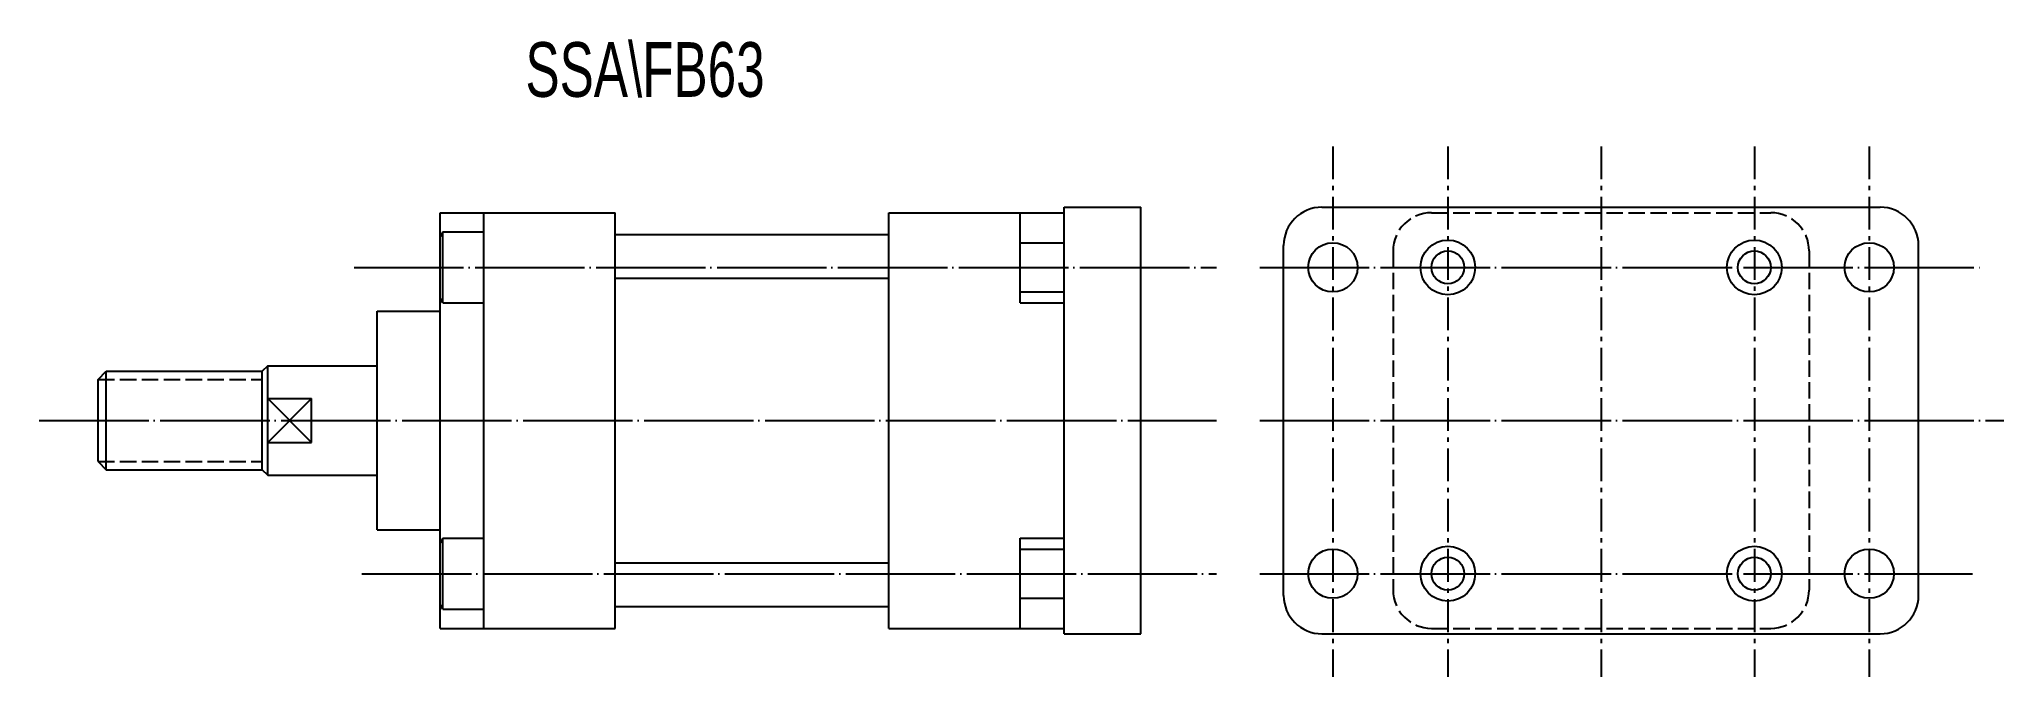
# Model space of a CAD drawing. Extents: x 187 to 546, y 242 to 359.
import ezdxf

# ---------------------------------------------------------------- set-up
doc = ezdxf.new("R2010")
doc.units = 0
doc.header["$MEASUREMENT"] = 0
for name, pattern in [('CENTER', [22, 20, -1, 0, -1]), ('DASHED', [4, 3, -1]), ('SCENTER', [9.2, 6, -1.2, 0.8, -1.2])]:
    doc.linetypes.add(name, pattern=pattern)
for name, color, linetype in [('CEN', 1, 'CENTER'), ('CON', 2, 'CONTINUOUS'), ('DAS', 3, 'DASHED'), ('SCEN', 1, 'SCENTER'), ('UTI', 7, 'CONTINUOUS')]:
    doc.layers.add(name, color=color, linetype=linetype)

msp = doc.modelspace()

# ---------------------------------------------------------------- linework, layer by layer
at = {"layer": 'CEN'}
for p, q in [((244.97, 317.05), (402.51, 317.05)), ((410.42, 317.05), (542.08, 317.05)), ((187.44, 289.05), (402.51, 289.05)), ((410.42, 289.05), (546.36, 289.05)), ((246.4, 261.05), (402.51, 261.05)), ((410.42, 261.05), (540.65, 261.05))]:
    msp.add_line(p, q, dxfattribs=at)
at = {"layer": 'CON'}
for p, q in [((260.68, 251.05), (260.68, 327.05)), ((260.68, 327.05), (292.68, 327.05)), ((268.68, 251.05), (268.68, 327.05)), ((292.68, 251.05), (292.68, 327.05)), ((342.68, 251.05), (342.68, 327.05)), ((342.68, 327.05), (374.68, 327.05)), ((366.68, 310.55), (366.68, 327.05)), ((374.68, 250.05), (374.68, 328.05)), ((374.68, 328.05), (388.68, 328.05)), ((388.68, 250.05), (388.68, 328.05)), ((421.8, 328.05), (523.8, 328.05)), ((261.18, 323.55), (260.68, 322.68)), ((261.18, 323.55), (268.68, 323.55)), ((261.18, 310.55), (261.18, 323.55)), ((292.68, 323.05), (342.68, 323.05)), ((260.68, 311.41), (260.68, 322.68)), ((366.68, 321.55), (374.68, 321.55)), ((414.8, 257.05), (414.8, 321.05)), ((530.8, 257.05), (530.8, 321.05)), ((292.68, 315.05), (342.68, 315.05)), ((366.68, 312.55), (374.68, 312.55)), ((249.18, 269.05), (249.18, 309.05)), ((249.18, 309.05), (260.68, 309.05)), ((261.18, 310.55), (260.68, 311.41)), ((261.18, 310.55), (268.68, 310.55)), ((366.68, 310.55), (374.68, 310.55)), ((198.18, 296.55), (199.68, 298.05)), ((199.68, 280.05), (199.68, 298.05)), ((199.68, 298.05), (228.18, 298.05)), ((229.18, 299.05), (228.18, 298.05)), ((228.18, 280.05), (228.18, 298.05)), ((229.18, 279.05), (229.18, 299.05)), ((229.18, 299.05), (249.18, 299.05)), ((198.18, 281.55), (198.18, 296.55)), ((229.18, 293.05), (237.18, 293.05)), ((237.18, 285.05), (237.18, 293.05)), ((229.18, 285.05), (237.18, 285.05)), ((198.18, 281.55), (199.68, 280.05)), ((199.68, 280.05), (228.18, 280.05)), ((228.18, 280.05), (229.18, 279.05)), ((229.18, 279.05), (228.18, 280.05)), ((229.18, 279.05), (249.18, 279.05)), ((249.18, 269.05), (260.68, 269.05)), ((261.18, 267.55), (260.68, 266.68)), ((260.68, 255.41), (260.68, 266.68)), ((261.18, 254.55), (261.18, 267.55)), ((261.18, 267.55), (268.68, 267.55)), ((366.68, 251.05), (366.68, 267.55)), ((366.68, 267.55), (374.68, 267.55)), ((292.68, 263.05), (342.68, 263.05)), ((366.68, 265.55), (374.68, 265.55)), ((261.18, 254.55), (260.68, 255.41)), ((292.68, 255.05), (342.68, 255.05)), ((366.68, 256.55), (374.68, 256.55)), ((261.18, 254.55), (268.68, 254.55)), ((260.68, 251.05), (292.68, 251.05)), ((342.68, 251.05), (374.68, 251.05)), ((374.68, 250.05), (388.68, 250.05)), ((421.8, 250.05), (523.8, 250.05))]:
    msp.add_line(p, q, dxfattribs=at)
for centre, radius in [((423.8, 317.05), 4.5), ((444.8, 317.05), 5), ((444.8, 317.05), 3), ((500.8, 317.05), 5), ((500.8, 317.05), 3), ((521.8, 317.05), 4.5), ((444.8, 261.05), 5), ((500.8, 261.05), 5), ((423.8, 261.05), 4.5), ((444.8, 261.05), 3), ((500.8, 261.05), 3), ((521.8, 261.05), 4.5)]:
    msp.add_circle(centre, radius, dxfattribs=at)
for centre, start, end in [((421.8, 321.05), 90, 180), ((523.8, 321.05), 360, 90), ((421.8, 257.05), 180, 270), ((523.8, 257.05), 270, 360)]:
    msp.add_arc(centre, 7, start, end, dxfattribs=at)
at = {"layer": 'DAS'}
for p, q in [((441.8, 327.05), (503.8, 327.05)), ((434.8, 320.05), (434.8, 258.05)), ((510.8, 320.05), (510.8, 258.05)), ((198.18, 296.55), (228.18, 296.55)), ((198.18, 281.55), (228.18, 281.55)), ((441.8, 251.05), (503.8, 251.05))]:
    msp.add_line(p, q, dxfattribs=at)
for centre, start, end in [((441.8, 320.05), 90, 180), ((503.8, 320.05), 0, 90), ((441.8, 258.05), 180, 270), ((503.8, 258.05), 270, 360)]:
    msp.add_arc(centre, 7, start, end, dxfattribs=at)
at = {"layer": 'SCEN'}
for p, q in [((423.8, 339.16), (423.8, 242.21)), ((444.8, 339.16), (444.8, 242.21)), ((472.8, 339.16), (472.8, 242.21)), ((500.8, 339.16), (500.8, 242.21)), ((521.8, 339.16), (521.8, 242.21))]:
    msp.add_line(p, q, dxfattribs=at)
at = {"layer": 'UTI'}
for p, q in [((237.18, 293.05), (229.18, 285.05)), ((229.18, 293.05), (237.18, 285.05))]:
    msp.add_line(p, q, dxfattribs=at)

# ---------------------------------------------------------------- texts
at = {"layer": 'UTI', "width": 0.7}
msp.add_text('SSA\\FB63', height=10, dxfattribs=at).set_placement((276.27, 348.23))

doc.saveas('drawing.dxf')
